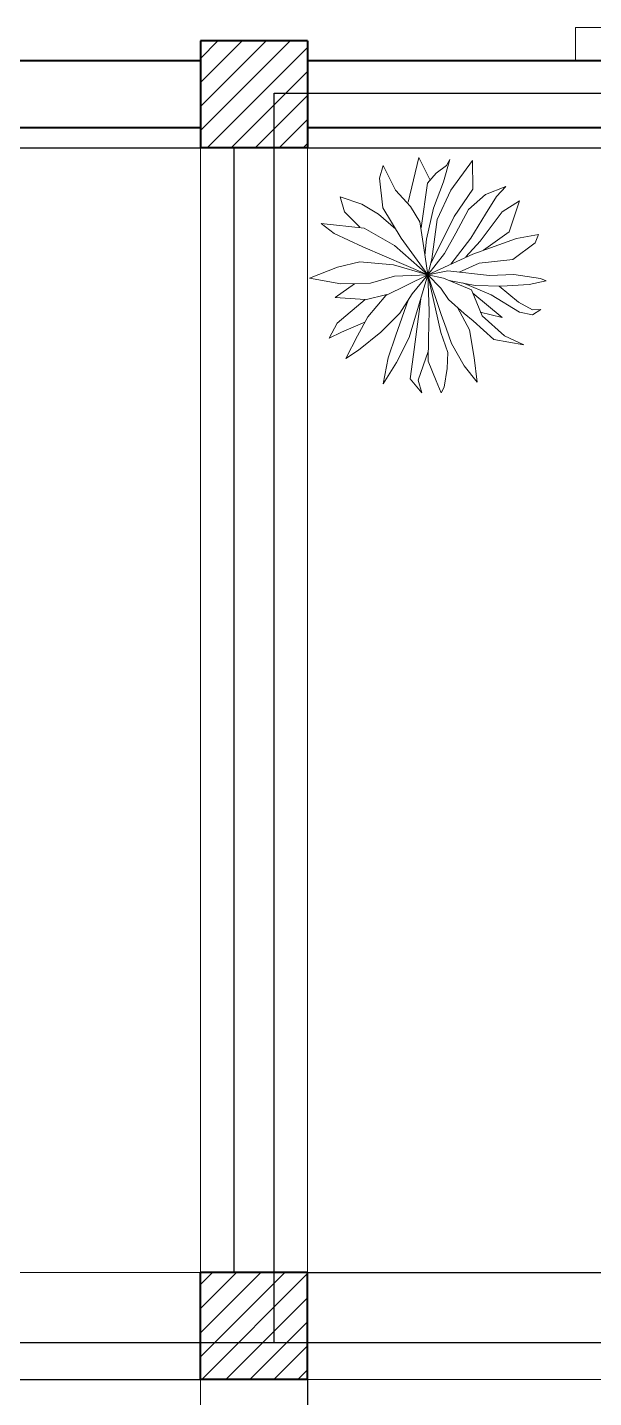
# Model space of a CAD drawing. Extents: x 1009 to 1343, y -172900 to 201.
# Drawn here: x 1225.48 to 1227.6, y 136.08 to 141.19 of the extents above; entities that cross this region are included whole.
import ezdxf

# ---------------------------------------------------------------- set-up
doc = ezdxf.new("R2010")
doc.units = 0
doc.header["$LTSCALE"] = 0.5
doc.layers.get('0').update_dxf_attribs({"linetype": 'CONTINUOUS'})
doc.layers.add('Cableado', color=100, linetype='CONTINUOUS')
doc.layers.add('Electricidad', color=50, linetype='CONTINUOUS')
for name, color, linetype, lineweight in [('Carpintería', 55, 'CONTINUOUS', 20), ('Detalles .05', 243, 'CONTINUOUS', 5), ('Detalles 01', 8, 'CONTINUOUS', 9), ('Muros corte', 7, 'CONTINUOUS', 40), ('Tratamiento pisos', 251, 'CONTINUOUS', 9), ('Vidrios', 147, 'CONTINUOUS', 13)]:
    doc.layers.add(name, color=color, linetype=linetype, lineweight=lineweight)
pattern_1 = [(45, (50.08303, 12.939285), (-0.0449012806, 0.0449012806), [])]

# ---------------------------------------------------------------- blocks, each defined once
blk = doc.blocks.new('Treei')
for p, q in [((-1.597, 5.406), (-2.01, 5.578)), ((-2.01, 5.578), (-1.804, 4.47)), ((0.013, 4.322), (0.22, 5.677)), ((0.22, 5.677), (0.335, 5.973)), ((0.335, 5.973), (0.519, 5.111)), ((1.807, 5.283), (1.784, 5.702)), ((1.784, 5.702), (2.06, 5.283)), ((-0.746, 4.273), (-1.597, 5.406)), ((0.519, 5.111), (0.611, 3.706)), ((1.416, 4.568), (1.807, 5.283)), ((2.06, 5.283), (1.922, 4.618)), ((-2.149, 4.1), (-3.712, 4.618)), ((-3.712, 4.618), (-3.161, 3.731)), ((-1.804, 4.47), (-1.022, 2.252)), ((-0.562, 2.573), (-0.746, 4.273)), ((0.059, 3.09), (0.013, 4.322)), ((0.607, 3.584), (1.416, 4.568)), ((1.922, 4.618), (1.048, 3.188)), ((3.118, 3.854), (3.578, 4.839)), ((3.578, 4.839), (3.302, 3.312)), ((-3.942, 3.459), (-4.448, 3.928)), ((-4.448, 3.928), (-4.034, 2.893)), ((-3.161, 3.731), (-1.666, 2.622)), ((-1.212, 2.792), (-2.149, 4.1)), ((0.611, 3.706), (0.565, 2.375)), ((0.956, 2.252), (2.198, 3.731)), ((2.198, 3.731), (1.922, 2.622)), ((2.106, 2.72), (3.118, 3.854)), ((-4.034, 2.893), (-3.276, 2.03)), ((-3.045, 2.893), (-3.942, 3.459)), ((-1.827, 2.154), (-3.045, 2.893)), ((-0.17, 0.995), (0.059, 3.09)), ((1.048, 3.188), (0.441, 1.744)), ((3.302, 3.312), (2.359, 2.277)), ((-5.759, 2.228), (-4.31, 2.252)), ((-4.264, 1.144), (-5.759, 2.228)), ((-4.31, 2.252), (-2.93, 1.316)), ((-0.506, 1.139), (-1.827, 2.154)), ((-1.666, 2.622), (-0.884, 1.907)), ((-1.022, 2.252), (0.034, -0.027)), ((-0.108, 1.562), (-0.562, 2.573)), ((0.197, 0.774), (0.795, 2.178)), ((0.565, 2.375), (0.315, 1.049)), ((0.795, 2.178), (2.106, 2.72)), ((2.359, 2.277), (1.991, 1.809)), ((2.819, 2.079), (4.222, 2.326)), ((4.222, 2.326), (5.464, 2.474)), ((5.464, 2.474), (4.636, 1.809)), ((-3.276, 2.03), (-2.08, 1.39)), ((-2.08, 1.39), (-1.045, 0.823)), ((1.991, 1.809), (1.278, 1.02)), ((1.693, 1.479), (2.819, 2.079)), ((4.636, 1.809), (3.509, 1.168)), ((-5.506, 0.921), (-5.805, 1.094)), ((-5.805, 1.094), (-4.678, 0.774)), ((-5.115, 0.404), (-5.506, 0.921)), ((-4.678, 0.774), (-3.344, 0.256)), ((-2.769, 0.454), (-4.264, 1.144)), ((-2.93, 1.316), (-0.506, 0.114)), ((-1.045, 0.823), (0.034, -0.027)), ((0.034, -0.027), (-0.17, 0.995)), ((0.034, -0.027), (0.197, 0.774)), ((1.278, 1.02), (0.703, 0.626)), ((2.727, 0.897), (2.037, 0.65)), ((3.509, 1.168), (2.727, 0.897)), ((2.957, 0.626), (3.969, 0.995)), ((3.969, 0.995), (4.774, 0.946)), ((4.774, 0.946), (5.717, 0.799)), ((5.717, 0.799), (6.016, 0.65)), ((-4.762, 0.094), (-5.92, -0.483)), ((-4.609, -0.04), (-5.115, 0.404)), ((-3.344, 0.256), (-1.78, -0.089)), ((-0.768, 0.182), (-2.769, 0.454)), ((0.034, -0.027), (-0.768, 0.182)), ((2.037, 0.65), (0.034, -0.027)), ((0.703, 0.626), (0.034, -0.027)), ((0.034, -0.027), (2.957, 0.626)), ((1.853, 0.035), (0.034, -0.027)), ((3.279, 0.01), (1.853, 0.035)), ((4.406, -0.015), (3.279, 0.01)), ((5.395, 0.404), (4.406, -0.015)), ((6.016, 0.65), (5.395, 0.404)), ((-5.92, -0.483), (-3.643, -1.025)), ((-2.356, -0.36), (-4.609, -0.04)), ((-2.654, -0.434), (-3.437, -0.902)), ((-1.344, -0.236), (-2.654, -0.434)), ((-1.827, -1.37), (0.034, -0.027)), ((-1.78, -0.089), (-0.947, -0.183)), ((0.034, -0.027), (-1.458, -1.715)), ((-1.39, -3.317), (0.034, -0.027)), ((0.034, -0.027), (-1.344, -0.236)), ((0.034, -0.027), (-0.47, -1.764)), ((0.105, -1.715), (0.034, -0.027)), ((0.034, -0.027), (1.071, -2.159)), ((1.002, -0.828), (0.034, -0.027)), ((3.21, -0.976), (0.034, -0.027)), ((4.061, -0.754), (1.242, -0.388)), ((3.924, -0.004), (5.372, -0.508)), ((6.016, -0.335), (5.303, -0.926)), ((5.372, -0.508), (6.016, -0.335)), ((-3.437, -0.902), (-4.264, -1.665)), ((-3.367, -2.306), (-1.827, -1.37)), ((1.968, -1.444), (1.002, -0.828)), ((1.311, -1.025), (3.095, -1.641)), ((4.475, -1.616), (3.21, -0.976)), ((5.303, -0.926), (4.061, -0.754)), ((-4.264, -1.665), (-5.506, -2.282)), ((-2.277, -1.644), (-3.045, -2.528)), ((-1.458, -1.715), (-2.332, -3.243)), ((-0.47, -1.764), (-0.631, -3.464)), ((0.45, -2.923), (0.105, -1.715)), ((2.934, -2.405), (1.968, -1.444)), ((3.095, -1.641), (4.245, -2.035)), ((4.245, -2.035), (5.556, -2.282)), ((5.556, -2.282), (4.475, -1.616)), ((-5.506, -2.282), (-4.862, -2.479)), ((-4.862, -2.479), (-3.367, -2.306)), ((-3.045, -2.528), (-3.551, -3.366)), ((1.301, -3.194), (1.025, -2.109)), ((1.071, -2.159), (2.152, -3.07)), ((3.854, -3.539), (2.934, -2.405)), ((-3.551, -3.366), (-3.92, -4.475)), ((-3.161, -4.253), (-2.378, -3.464)), ((-2.332, -3.243), (-2.563, -5.436)), ((-2.056, -4.77), (-1.39, -3.317)), ((-0.631, -3.464), (-0.355, -4.598)), ((0.496, -4.425), (0.45, -2.923)), ((1.186, -4.721), (1.278, -3.194)), ((1.278, -3.194), (2.474, -4.623)), ((2.152, -3.07), (3.118, -3.588)), ((2.934, -4.401), (2.428, -3.218)), ((0.496, -3.735), (1.186, -4.721)), ((3.118, -3.588), (4.268, -4.179)), ((4.268, -4.179), (3.854, -3.539)), ((-3.92, -4.475), (-3.161, -4.253)), ((-2.563, -5.436), (-2.056, -4.77)), ((-0.355, -4.598), (0.197, -6.027)), ((0.197, -6.027), (0.496, -4.425)), ((2.474, -4.623), (3.233, -5.017)), ((3.233, -5.017), (2.934, -4.401))]:
    blk.add_line(p, q)

msp = doc.modelspace()

# ---------------------------------------------------------------- hatches: boundary and pattern name
at = {"layer": 'Detalles 01'}
h = msp.add_hatch(dxfattribs=at)
h.set_pattern_fill('ANSI31', color=256, scale=0.02, style=0)
h.set_pattern_definition(pattern_1)
h.paths.add_polyline_path([(1226.1287, 140.7444), (1226.5287, 140.7444), (1226.5287, 141.1444), (1226.1287, 141.1444)])
h = msp.add_hatch(dxfattribs=at)
h.set_pattern_fill('ANSI31', color=256, scale=0.02, style=0)
h.set_pattern_definition(pattern_1)
h.paths.add_polyline_path([(1226.5287, 136.5444), (1226.1287, 136.5444), (1226.1287, 136.1444), (1226.5287, 136.1444)])

# ---------------------------------------------------------------- linework, layer by layer
at = {"layer": 'Cableado'}
for p, q in [((1226.4037, 140.949), (1233.0612, 140.9499)), ((1226.4037, 136.2812), (1226.4037, 140.949)), ((1226.4037, 140.7437), (1226.4037, 140.7437)), ((1231.7287, 136.2812), (1221.0014, 136.2812))]:
    msp.add_line(p, q, dxfattribs=at)
at = {"layer": 'Carpintería'}
for p, q in [((1227.6787, 141.1944), (1227.5287, 141.1944)), ((1227.5287, 141.1944), (1227.5287, 141.0694))]:
    msp.add_line(p, q, dxfattribs=at)
at = {"layer": 'Electricidad'}
for p, q in [((1221.0287, 140.7423), (1226.2537, 140.7444)), ((1226.2537, 140.7444), (1226.2537, 136.5444)), ((1226.2537, 140.7444), (1231.9288, 140.7444)), ((1226.2537, 136.5444), (1231.7287, 136.5444)), ((1223.6537, 136.1444), (1226.5287, 136.1444)), ((1226.5287, 136.1444), (1226.5287, 134.3714))]:
    msp.add_line(p, q, dxfattribs=at)
at = {"layer": 'Muros corte'}
for p, q in [((1226.5287, 141.1444), (1226.1287, 141.1444)), ((1226.1287, 141.1444), (1226.1287, 140.7444)), ((1226.5287, 141.1444), (1226.5287, 140.7444)), ((1226.1287, 141.0694), (1225.0787, 141.0694)), ((1227.6287, 141.0694), (1226.5287, 141.0694)), ((1226.1287, 140.8194), (1225.0787, 140.8194)), ((1227.6287, 140.8194), (1226.5287, 140.8194)), ((1226.5287, 140.7444), (1226.1287, 140.7444)), ((1226.5287, 136.5444), (1226.1287, 136.5444)), ((1226.1287, 136.1444), (1226.1287, 136.5444)), ((1226.5287, 136.1444), (1226.5287, 136.5444)), ((1226.5287, 136.1444), (1226.1287, 136.1444))]:
    msp.add_line(p, q, dxfattribs=at)
at = {"layer": 'Tratamiento pisos'}
for p, q in [((1226.1287, 140.7444), (1221.1987, 140.7444)), ((1226.1287, 136.5444), (1226.1287, 140.7444)), ((1226.5287, 140.7444), (1231.5587, 140.7444)), ((1226.5287, 140.7444), (1226.5287, 136.5444)), ((1226.1287, 136.5444), (1222.6287, 136.5444)), ((1231.7287, 136.5444), (1226.5287, 136.5444)), ((1226.1287, 136.1444), (1223.6537, 136.1444)), ((1226.1287, 136.1444), (1226.1287, 130.1444)), ((1226.5287, 136.1444), (1226.5287, 130.1444)), ((1231.7287, 136.1444), (1226.5287, 136.1444))]:
    msp.add_line(p, q, dxfattribs=at)
at = {"layer": 'Vidrios', "color": 7}
for p, q in [((1226.2537, 140.7444), (1226.2537, 136.5444)), ((1226.4037, 136.5444), (1226.4037, 140.7437))]:
    msp.add_line(p, q, dxfattribs=at)

# ---------------------------------------------------------------- block references
at = {"layer": 'Detalles .05', "xscale": 0.07371000000000001, "yscale": 0.07371000000000001, "zscale": 0.07371000000000001, "rotation": 270}
msp.add_blockref('Treei', (1226.9797, 140.2726), dxfattribs=at)

doc.saveas('drawing.dxf')
